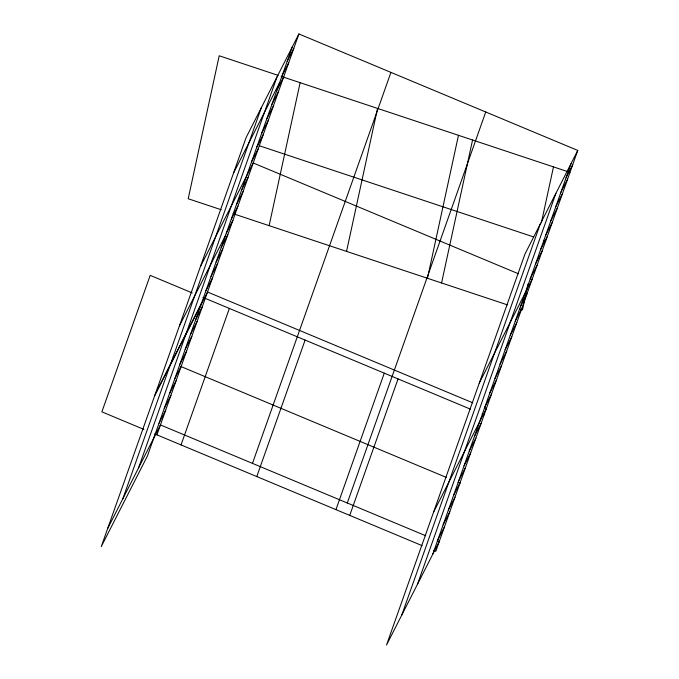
<?xml version="1.0" encoding="UTF-8"?>
<svg xmlns="http://www.w3.org/2000/svg" width="679" height="679" viewBox="0 0 679 679"><rect width="100%" height="100%" fill="white"/><g stroke="black" fill="none" stroke-linecap="round" stroke-linejoin="round"><path stroke-width="1.02" d="M269.122 225.657L300.118 82.677M346.553 251.391L377.549 108.419M427.464 278.288L458.469 135.308M441.562 282.973L472.567 139.993M528.092 283.966L522.474 309.862L519.418 308.852M541.35 222.839L553.478 166.89M122.882 498.666L261.339 107.681M138.575 467.865L277.032 76.88M292.259 46.987L147.394 456.076L101.239 546.663L246.104 137.574L298.904 33.95L577.761 150.441L435.791 551.348L433.839 550.525M156.934 434.857L298.904 33.95M181.03 444.915L229.358 308.436M252.469 463.384L390.926 72.39M256.781 476.565L305.117 340.077M335.944 509.632L384.28 373.153M347.283 502.986L485.74 112.001M349.736 515.395L398.064 378.907M401.739 615.157L540.195 224.172M417.432 584.356L555.889 193.371M432.659 554.463L571.115 163.478M287.183 61.322L293.829 48.285M282.108 75.658L288.753 62.621M233.576 172.95L279.731 82.363M277.032 89.993L283.678 76.956M271.956 104.328L278.594 91.292M266.881 118.664L273.518 105.635M261.805 132.999L268.443 119.971M256.73 147.335L263.367 134.306M251.646 161.67L258.292 148.642M200.415 266.601L253.216 162.977L518.51 273.798M241.495 190.349L248.141 177.312M236.419 204.685L243.057 191.648M231.344 219.02L237.981 205.983M226.268 233.355L232.905 220.319M179.451 325.801L225.606 235.214M221.193 247.691L227.83 234.654M216.109 262.026L222.754 248.998M211.033 276.361L217.679 263.333M205.958 290.697L212.603 277.669M155.372 393.803L201.527 303.216M154.727 395.619L207.528 292.004L472.813 402.825M195.654 319.809L202.291 306.772M190.426 334.577L197.063 321.54M185.189 349.346L191.834 336.317M179.96 364.122L186.598 351.085M174.732 378.89L181.369 365.854M169.495 393.659L176.141 380.63M164.267 408.435L170.913 395.399M159.039 423.204L165.676 410.167M107.655 528.559L160.448 424.935L425.741 535.765M577.761 150.441L524.96 254.065L386.504 645.05L439.305 541.426L437.369 540.62M566.04 177.813L572.686 164.776M560.964 192.149L567.602 179.112M555.889 206.484L562.526 193.447M550.813 220.819L557.451 207.782M545.738 235.155L552.375 222.118M540.654 249.49L547.299 236.462M535.578 263.825L542.224 250.797M530.503 278.161L537.148 265.133M479.272 383.092L532.064 279.468L530.129 278.662M520.352 306.84L526.989 293.803M515.276 321.175L521.913 308.139M510.201 335.511L516.838 322.474M505.117 349.846L511.762 336.809M500.041 364.182L506.687 351.145M494.966 378.517L501.611 365.48M489.89 392.852L496.536 379.824M484.814 407.188L491.452 394.159M433.584 512.11L486.376 408.495L484.441 407.68M474.511 436.3L481.148 423.263M469.274 451.068L475.92 438.031M464.046 465.836L470.683 452.808M458.817 480.613L465.454 467.576M453.58 495.381L460.226 482.345M448.352 510.15L454.998 497.121M443.124 524.918L449.761 511.89M437.896 539.695L444.533 526.658M278.144 75.377L219.207 55.78L188.202 198.76L221.167 209.718M281.14 76.371L569.987 172.381M259.31 145.756L533.652 236.937M543.701 240.281L545.712 240.943M233.152 213.698L507.493 304.888M192.216 292.921L150.195 275.36L101.867 411.847L143.889 429.4M202.97 297.41L470.428 409.14M482.166 414.046L484.127 414.861M181.106 366.609L446.256 477.379M458.002 482.285L459.955 483.1M154.642 433.898L422.092 545.619"/></g></svg>
